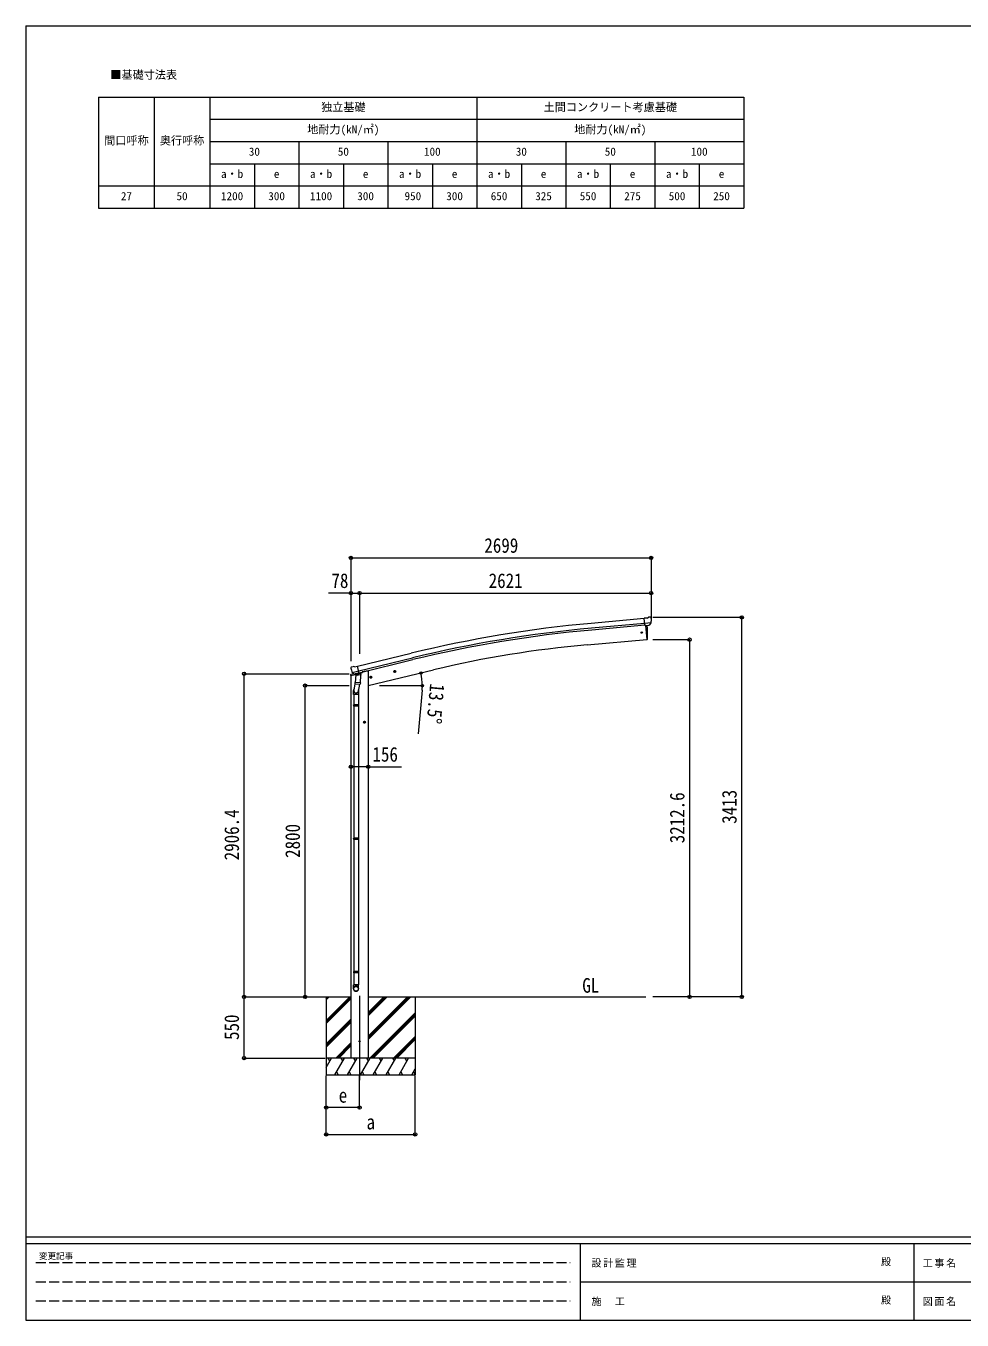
# Model space of a CAD drawing. Units: millimetres at full size, sheet at 1:30. Extents: x -8385 to 8479, y -5853 to 5787.
# Drawn here: x -8385 to 31, y -5853 to 5787 of the extents above; entities that cross this region are included whole.
import ezdxf
from ezdxf.enums import TextEntityAlignment as Align

# ---------------------------------------------------------------- set-up
doc = ezdxf.new("R2010")
doc.units = ezdxf.units.MM
doc.header["$LTSCALE"] = 30
doc.header["$PDMODE"] = 32
doc.header["$PDSIZE"] = 30
doc.linetypes.add('DASHED3', pattern=[4, 3, -1])
for name, color, linetype, lineweight in [('0-0_0', 7, 'Continuous', 9), ('0-1_本体', 4, 'Continuous', 9), ('0-2_部品', 7, 'Continuous', 9), ('0-8_PARTS2', 2, 'Continuous', 9), ('0-A_寸法', 6, 'Continuous', 9), ('F-0_240', 7, 'Continuous', 9)]:
    doc.layers.add(name, color=color, linetype=linetype, lineweight=lineweight)
doc.styles.add('ＭＳ ゴシック', font='')
doc.styles.get('ＭＳ ゴシック').set_extended_font_data('MS Gothic')

msp = doc.modelspace()

# ---------------------------------------------------------------- linework, layer by layer
at = {"layer": '0-0_0', "color": 6}
for p, q in [((-1950.22, -2945.47), (-1950.22, 467.53)), ((-2419.24, 267.13), (-2419.24, -2945.47))]:
    msp.add_line(p, q, dxfattribs=at)
at = {"layer": '0-0_0'}
for p, q in [((-6059.9, -2945.47), (-5463.57, -2945.47)), ((-5685.82, -2945.47), (-5685.82, -3645.47)), ((-5685.82, -3156.7), (-5474.59, -2945.47)), ((-5685.82, -2972.85), (-5658.43, -2945.47)), ((-5685.82, -2958.71), (-5672.58, -2945.47)), ((-5685.82, -3170.84), (-5463.57, -2948.59)), ((-5685.82, -3184.98), (-5463.57, -2962.74)), ((-5308.07, -3327.73), (-4925.8, -2945.47)), ((-5308.07, -3299.45), (-4954.09, -2945.47)), ((-5308.07, -3313.59), (-4939.94, -2945.47)), ((-5308.07, -3115.6), (-5137.93, -2945.47)), ((-5308.07, -3101.46), (-5152.08, -2945.47)), ((-5308.07, -3087.32), (-5166.22, -2945.47)), ((-5308.07, -2945.47), (-2813.34, -2945.47)), ((-4885.82, -2945.47), (-4885.82, -3645.47)), ((-5291.96, -3495.47), (-4885.82, -3089.33)), ((-5277.82, -3495.47), (-4885.82, -3103.48)), ((-5263.67, -3495.47), (-4885.82, -3117.62)), ((-5685.82, -3368.83), (-5463.57, -3146.58)), ((-5685.82, -3382.97), (-5463.57, -3160.73)), ((-5685.82, -3397.12), (-5463.57, -3174.87)), ((-5600.32, -3495.47), (-5463.57, -3358.71)), ((-5586.18, -3495.47), (-5463.57, -3372.86)), ((-5079.82, -3495.47), (-4885.82, -3301.46)), ((-5065.68, -3495.47), (-4885.82, -3315.61)), ((-5051.54, -3495.47), (-4885.82, -3329.75)), ((-5572.04, -3495.47), (-5463.57, -3387)), ((-4885.82, -3495.47), (-5685.82, -3495.47)), ((-5685.82, -3579.3), (-5637.41, -3495.47)), ((-5652.42, -3521.45), (-5667.42, -3495.47)), ((-5608.55, -3645.47), (-5521.95, -3495.47)), ((-5536.95, -3521.45), (-5551.95, -3495.47)), ((-5493.08, -3645.47), (-5406.48, -3495.47)), ((-5421.48, -3521.45), (-5436.48, -3495.47)), ((-5377.61, -3645.47), (-5291.01, -3495.47)), ((-5306.01, -3521.45), (-5321.01, -3495.47)), ((-5262.14, -3645.47), (-5175.54, -3495.47)), ((-5190.54, -3521.45), (-5205.54, -3495.47)), ((-5146.67, -3645.47), (-5060.07, -3495.47)), ((-5090.07, -3495.47), (-5075.07, -3521.45)), ((-5031.2, -3645.47), (-4944.6, -3495.47)), ((-4959.6, -3521.45), (-4974.6, -3495.47)), ((-4915.73, -3645.47), (-4885.82, -3593.66)), ((-5685.82, -3645.47), (-4885.82, -3645.47)), ((-5593.55, -3619.49), (-5578.55, -3645.47)), ((-5478.08, -3619.49), (-5463.08, -3645.47)), ((-5362.61, -3619.49), (-5347.61, -3645.47)), ((-5247.14, -3619.49), (-5232.14, -3645.47)), ((-5131.67, -3619.49), (-5116.67, -3645.47)), ((-5016.2, -3619.49), (-5001.2, -3645.47)), ((-4900.73, -3619.49), (-4885.73, -3645.47))]:
    msp.add_line(p, q, dxfattribs=at)
at = {"layer": '0-1_本体'}
for p, q in [((-2826.45, 456.93), (-3303.97, 413.73)), ((-2822.69, 413.93), (-3300.08, 370.74)), ((-2821.23, 397.16), (-3298.56, 353.98)), ((-2813.99, 394.77), (-2802.83, 267.17)), ((-3340.77, 220.11), (-2802.83, 267.17)), ((-5403.29, 28.12), (-4920.42, 145.6)), ((-5393.22, -13.85), (-4910.21, 103.62)), ((-5389.29, -30.23), (-4906.23, 87.26)), ((-5463.32, -55.18), (-5463.32, -3495.47)), ((-5307.82, -145.47), (-4722.14, -4.86)), ((-5307.82, -15.47), (-5307.82, -3495.47)), ((-5342.32, -484.97), (-5342.32, -464.97)), ((-5332.32, -474.97), (-5352.32, -474.97)), ((-5342.32, -467.47), (-5348.82, -471.22)), ((-5348.82, -471.22), (-5348.82, -478.73)), ((-5348.82, -478.73), (-5342.32, -482.48)), ((-5335.82, -471.22), (-5342.32, -467.47))]:
    msp.add_line(p, q, dxfattribs=at)
at = {"layer": '0-1_本体', "color": 6}
msp.add_line((-5307.57, -875.65), (-5463.57, -875.65), dxfattribs=at)
at = {"layer": '0-1_本体'}
for points in [[(-5307.82, -15.47), (-5327.82, -15.47), (-5361.32, -23.52)], [(-5342.32, -482.48), (-5335.82, -478.73), (-5335.82, -471.22)]]:
    msp.add_lwpolyline(points, dxfattribs=at)
for radius in [8.5, 7.7, 6.5]:
    msp.add_circle((-5342.32, -474.97), radius, dxfattribs=at)
for centre, radius, start, end in [((-2307.84, -10596.28), 11054.98, 95.16866, 103.66973), ((-2307.84, -10596.28), 11011.82, 95.16974, 103.66973), ((-2307.84, -10596.28), 10994.98, 95.16974, 103.66973), ((-2517.78, -9186.67), 9442.71, 95.00001, 103.5)]:
    msp.add_arc(centre, radius, start, end, dxfattribs=at)
at = {"layer": '0-2_部品', "lineweight": 18}
for p, q in [((-7731.36, 5147.62), (-1931.36, 5147.62)), ((-7731.36, 5147.62), (-7731.36, 4147.62)), ((-7231.36, 5147.62), (-7231.36, 4147.62)), ((-4331.36, 5147.62), (-4331.36, 4147.62)), ((-6731.36, 4947.62), (-1931.36, 4947.62)), ((-6731.36, 4747.62), (-1931.36, 4747.62)), ((-3531.36, 4747.62), (-3531.36, 4147.62)), ((-6731.36, 4547.62), (-1931.36, 4547.62)), ((-3131.36, 4547.62), (-3131.36, 4147.62)), ((-2331.36, 4547.62), (-2331.36, 4147.62))]:
    msp.add_line(p, q, dxfattribs=at)
at = {"layer": '0-2_部品'}
for p, q in [((-2800.07, 461.38), (-2788.35, 468.14)), ((-2773.45, 469.73), (-2787.12, 468.53)), ((-2764.32, 463.98), (-2769.8, 468.58)), ((-2800.07, 461.38), (-2826.64, 459.05)), ((-2820.98, 394.39), (-2826.64, 459.05)), ((-2763.78, 419.09), (-2822.69, 413.93)), ((-2811.02, 395.26), (-2820.98, 394.39)), ((-2814.01, 395), (-2802.85, 267.4)), ((-2777.42, 398.2), (-2785.12, 397.53)), ((-2775.03, 399.6), (-2764.09, 418.54)), ((-2763.25, 461.94), (-2763.14, 460.59)), ((-2802.85, 267.4), (-2800.79, 267.65)), ((-5465, 12.54), (-5464.73, 11.39)), ((-5460.78, 21.11), (-5464.64, 14.82)), ((-5457.69, 23.36), (-5444.5, 26.53)), ((-5429.95, 23.85), (-5443.21, 26.55)), ((-5429.95, 23.85), (-5404.01, 30.08)), ((-5466.13, -55.79), (-5423.42, -45.54)), ((-5466.13, -48.9), (-5466.13, -55.79)), ((-5437.62, -39.69), (-5463.83, -45.99)), ((-5450.95, -27.77), (-5393.44, -13.96)), ((-5434.1, -42.68), (-5450.47, -28.19)), ((-5422.5, -92.2), (-5438.42, -188.37)), ((-5431.39, -43.24), (-5423.87, -41.44)), ((-5430.55, -43.14), (-5429.02, -42.77)), ((-5429.02, -42.77), (-5392.32, -33.96)), ((-5427.18, -43), (-5427.23, -43.74)), ((-5426.48, -44.78), (-5400.66, -51.22)), ((-5419.56, -50.13), (-5424.23, -116.96)), ((-5373.87, -53.32), (-5419.56, -50.13)), ((-5417.78, -46.95), (-5418.01, -50.23)), ((-5398.27, -35.78), (-5399.29, -50.39)), ((-5392.32, -33.96), (-5390.79, -33.59)), ((-5389.23, -31.49), (-5388.29, -31.55)), ((-5388.29, -31.55), (-5374.98, -46.87)), ((-5384.3, -36.15), (-5365.41, -31.61)), ((-5378.55, -120.16), (-5373.87, -53.32)), ((-5374.98, -46.87), (-5375.42, -53.21)), ((-5361.57, -23.44), (-5361.57, -26.75)), ((-5293.26, -73.01), (-5273.81, -68.34)), ((-5288.7, -65.23), (-5290.83, -72.43)), ((-5281.4, -63.48), (-5288.7, -65.23)), ((-5281.2, -80.4), (-5285.87, -60.95)), ((-5276.23, -68.93), (-5281.4, -63.48)), ((-5278.36, -76.12), (-5276.23, -68.93)), ((-5079.33, -21.65), (-5059.89, -16.99)), ((-5074.78, -13.88), (-5076.91, -21.07)), ((-5067.48, -12.12), (-5074.78, -13.88)), ((-5067.28, -29.04), (-5071.94, -9.6)), ((-5062.31, -17.57), (-5067.48, -12.12)), ((-5064.44, -24.76), (-5062.31, -17.57)), ((-5440.57, -225.53), (-5440.57, -191.18)), ((-5394.57, -225.53), (-5440.57, -225.53)), ((-5438.57, -225.53), (-5438.57, -319.53)), ((-5425.09, -129.43), (-5424.22, -116.96)), ((-5424.7, -130.79), (-5424.7, -130.79)), ((-5378.55, -120.16), (-5424.23, -116.96)), ((-5423.25, -131.57), (-5381.55, -134.48)), ((-5386.98, -134.1), (-5397.71, -197.69)), ((-5396.57, -225.53), (-5396.57, -319.53)), ((-5394.57, -190.87), (-5394.57, -225.53)), ((-5378.56, -120.16), (-5379.45, -132.85)), ((-5440.57, -321.53), (-5439.57, -319.53)), ((-5394.57, -321.53), (-5440.57, -321.53)), ((-5394.57, -329.53), (-5440.57, -329.53)), ((-5395.57, -319.53), (-5439.57, -319.53)), ((-5395.57, -331.53), (-5439.57, -331.53)), ((-5438.57, -331.53), (-5438.57, -1517.72)), ((-5396.57, -331.53), (-5396.57, -1517.72)), ((-5394.57, -321.53), (-5395.57, -319.53)), ((-5394.57, -329.53), (-5395.57, -331.53)), ((-5394.57, -321.53), (-5394.57, -329.53)), ((-5342.07, -485.59), (-5342.07, -465.59)), ((-5332.07, -475.59), (-5352.07, -475.59)), ((-5342.07, -468.09), (-5348.57, -471.84)), ((-5348.57, -471.84), (-5348.57, -479.34)), ((-5348.57, -479.34), (-5342.07, -483.1)), ((-5335.57, -471.84), (-5342.07, -468.09)), ((-5440.57, -1519.72), (-5439.57, -1517.72)), ((-5394.57, -1519.72), (-5440.57, -1519.72)), ((-5394.57, -1527.72), (-5440.57, -1527.72)), ((-5395.57, -1517.72), (-5439.57, -1517.72)), ((-5395.57, -1529.72), (-5439.57, -1529.72)), ((-5438.57, -1529.72), (-5438.57, -2715.9)), ((-5396.57, -1529.72), (-5396.57, -2715.9)), ((-5394.57, -1519.72), (-5395.57, -1517.72)), ((-5394.57, -1527.72), (-5395.57, -1529.72)), ((-5394.57, -1519.72), (-5394.57, -1527.72)), ((-5440.57, -2717.9), (-5439.57, -2715.9)), ((-5394.57, -2717.9), (-5440.57, -2717.9)), ((-5394.57, -2725.9), (-5440.57, -2725.9)), ((-5395.57, -2715.9), (-5439.57, -2715.9)), ((-5395.57, -2727.9), (-5439.57, -2727.9)), ((-5438.57, -2727.9), (-5438.57, -2837.9)), ((-5396.57, -2727.9), (-5396.57, -2837.9)), ((-5394.57, -2717.9), (-5395.57, -2715.9)), ((-5394.57, -2725.9), (-5395.57, -2727.9)), ((-5394.57, -2717.9), (-5394.57, -2725.9)), ((-5440.57, -2872.05), (-5440.57, -2837.9)), ((-5394.57, -2837.9), (-5440.57, -2837.9)), ((-5394.57, -2872.05), (-5394.57, -2837.9))]:
    msp.add_line(p, q, dxfattribs=at)
at = {"layer": '0-2_部品', "lineweight": 18}
for points in [[(-6731.36, 5147.62), (-6731.36, 4947.62), (-6731.36, 4347.62), (-6731.36, 4147.62)], [(-1931.36, 5147.62), (-1931.36, 4547.62), (-1931.36, 4147.62)], [(-5931.36, 4747.62), (-5931.36, 4547.62), (-5931.36, 4147.62)], [(-5131.36, 4747.62), (-5131.36, 4547.62), (-5131.36, 4147.62)], [(-2731.36, 4747.62), (-2731.36, 4347.62), (-2731.36, 4147.62)], [(-6331.36, 4547.62), (-6331.36, 4347.62), (-6331.36, 4147.62)], [(-5531.36, 4547.62), (-5531.36, 4347.62), (-5531.36, 4147.62)], [(-4731.36, 4547.62), (-4731.36, 4347.62), (-4731.36, 4147.62)], [(-3931.36, 4547.62), (-3931.36, 4347.62), (-3931.36, 4147.62)], [(-7731.36, 4347.62), (-6731.36, 4347.62), (-1931.36, 4347.62)], [(-7731.36, 4147.62), (-7231.36, 4147.62), (-4331.36, 4147.62), (-2731.36, 4147.62), (-1931.36, 4147.62)]]:
    msp.add_lwpolyline(points, dxfattribs=at)
at = {"layer": '0-2_部品'}
for points in [[(-2811.02, 395.26), (-2810.75, 395.2), (-2785.38, 397.42), (-2785.12, 397.53)], [(-2763.7, 419.72), (-2763.99, 418.73), (-2764.09, 418.54)], [(-5398.59, -35.37), (-5388.86, -33.04), (-5404.01, 30.08)], [(-5451.22, -27.19), (-5450.63, -28.03), (-5450.47, -28.19)], [(-5398.59, -35.37), (-5398.82, -35.52), (-5423.59, -41.47), (-5423.87, -41.44)], [(-5290.83, -72.43), (-5285.66, -77.87), (-5278.36, -76.12)], [(-5076.91, -21.07), (-5071.74, -26.52), (-5064.44, -24.76)], [(-5440.57, -321.53), (-5440.57, -329.53), (-5439.57, -331.53)], [(-5342.07, -483.1), (-5335.57, -479.34), (-5335.57, -471.84)], [(-5440.57, -1519.72), (-5440.57, -1527.72), (-5439.57, -1529.72)], [(-5440.57, -2717.9), (-5440.57, -2725.9), (-5439.57, -2727.9)]]:
    msp.add_lwpolyline(points, dxfattribs=at)
for centre, radius in [((-2848.53, 330.66), 6.5), ((-5283.53, -70.68), 8.5), ((-5283.53, -70.68), 7.7), ((-5283.53, -70.68), 6.5), ((-5069.61, -19.32), 8.5), ((-5069.61, -19.32), 7.7), ((-5069.61, -19.32), 6.5), ((-5342.07, -475.59), 8.5), ((-5342.07, -475.59), 7.7), ((-5342.07, -475.59), 6.5)]:
    msp.add_circle(centre, radius, dxfattribs=at)
at = {"layer": '0-2_部品', "color": 4}
msp.add_circle((-5385.57, -3345.47), 4.5, dxfattribs=at)
at = {"layer": '0-2_部品'}
for centre, radius, start, end in [((-2786.85, 465.55), 3, 95, 120), ((-2773.01, 464.75), 5, 50.00648, 94.99352), ((-3696.61, 323.21), 900, 356.63919, 4.64986), ((-2964.76, 442.95), 202.4, 353.4085, 5), ((-2801.15, 270.63), 3, 277, 356.63919), ((-5267.92, 58.64), 202.4, 193.5, 205.09125), ((-5456.52, 18.5), 5, 103.5, 148.5), ((-5443.8, 23.61), 3, 78.5, 103.5), ((-5463.13, -48.9), 3, 103.5, 180), ((-5430.67, -42.65), 0.5, 248.23754, 283.5), ((-5427.68, -42.96), 0.5, 356, 103.5), ((-5426.24, -43.81), 1, 176, 256), ((-5400.31, -50.25), 1.03, 250.03897, 351.96569), ((-5397.67, -35.86), 0.604, 100.59842, 172.20595), ((-5390.9, -33.11), 0.5, 283.5, 318.76246), ((-5366.57, -26.75), 5, 283.5, 0), ((-5410.57, -191.18), 30, 177.45142, 180), ((-5423.15, -129.6), 1.95, 175.04017, 217.47766), ((-5423.11, -129.57), 2, 217.40962, 266), ((-5381.41, -132.49), 2, 266, 349.46843)]:
    msp.add_arc(centre, radius, start, end, dxfattribs=at)
for centre, major_axis, ratio, start_param, end_param in [((-2758.93, 465.98), (-15.35, 3.44), 0.101033, 5.97514262, 5.97537366), ((-2777.68, 401.2), (1.62, -2.54), 0.997631, 5.80419048, 5.89294842), ((-2777.75, 401.31), (-3.5, 2.17), 0.650902, 2.11455212, 2.18736272), ((-2777.63, 401.11), (1.62, -2.54), 0.997631, 5.96575902, 6.76218013), ((-2766.25, 461.68), (2.71, -1.31), 0.997474, 0.53665673, 1.32256522), ((-5462.08, 13.25), (-1.57, -2.57), 0.99628, 4.71238898, 5.49965061), ((-5432.11, -40.42), (-0.73, -2.92), 0.997631, 5.80419048, 6.60061159), ((-5432.05, -40.2), (2.63, 3.16), 0.650902, 4.09582259, 4.16863319), ((-5432.08, -40.32), (-0.73, -2.92), 0.997631, 0.39023689, 0.47899483), ((-5417.57, -190.87), (23, 0), 0.996195, 2.55602575, 6.56630284), ((-5417.57, -190.87), (21, 0), 0.996195, 2.93491471, 5.95123941), ((-5417.57, -2870.3), (-23, 0), 0.996195, 3.14159265, 6.28318531), ((-5417.57, -2872.05), (-23, 0), 0.996195, 3.14159265, 6.28318531), ((-5417.57, -2872.05), (0, -23.43), 0.981806, 4.71238898, 7.85398163)]:
    msp.add_ellipse(centre, major_axis=major_axis, ratio=ratio, start_param=start_param, end_param=end_param, dxfattribs=at)
msp.add_ellipse((-5417.57, -2872.05), major_axis=(21, 0), ratio=0.996195, dxfattribs=at)
at = {"layer": '0-8_PARTS2'}
msp.add_line((-5385.57, -2936.26), (-5385.57, -3695.47), dxfattribs=at)
at = {"layer": '0-A_寸法'}
for p, q in [((-5463.57, 1002.89), (-2764.57, 1002.89)), ((-2764.57, 1002.89), (-2764.57, 686.27)), ((-5463.57, 686.27), (-5463.57, 74.04)), ((-5463.57, 686.27), (-5385.57, 686.27)), ((-5385.57, 686.27), (-5385.57, 138.41)), ((-5385.57, 686.27), (-2764.57, 686.27)), ((-2764.57, 686.27), (-2764.57, 457.26)), ((-1950.22, 467.53), (-2748.06, 467.53)), ((-2419.24, 267.13), (-2748.06, 267.13)), ((-6424.14, -39.07), (-5479.06, -39.07)), ((-6424.14, -2945.47), (-6424.14, -39.07)), ((-5876.17, -145.47), (-5479.06, -145.47)), ((-5876.17, -2945.47), (-5876.17, -145.47)), ((-5207.07, -145.47), (-4820.21, -145.47)), ((-4823.07, -187.93), (-4857.43, -580.43)), ((-5307.57, -875.65), (-5007.57, -875.65)), ((-6424.14, -2945.47), (-5696.03, -2945.47)), ((-6424.14, -3495.47), (-6424.14, -2945.47)), ((-2419.24, -2945.47), (-2748.06, -2945.47)), ((-1950.22, -2945.47), (-2419.24, -2945.47)), ((-6424.14, -3495.47), (-5696.03, -3495.47)), ((-5685.82, -4181.84), (-5685.82, -3652.89)), ((-5685.82, -3941.86), (-5685.82, -3652.89)), ((-5385.57, -3941.86), (-5385.57, -3652.89)), ((-4885.82, -4181.84), (-4885.82, -3652.89)), ((-5385.57, -3941.86), (-5685.82, -3941.86)), ((-5685.82, -4181.84), (-4885.82, -4181.84))]:
    msp.add_line(p, q, dxfattribs=at)
msp.add_lwpolyline([(-5463.57, 1002.89), (-5463.57, 686.27), (-5663.57, 686.27)], dxfattribs=at)
for centre in [(-4834.66, -31.82), (-4821.21, -145.47)]:
    msp.add_circle(centre, 10.62, dxfattribs=at)
for start, end in [(0, 13.5), (354.99678, 0)]:
    msp.add_arc((-5308.07, -145.47), 486.86, start, end, dxfattribs=at)
for p in [(-5463.57, 1002.89), (-2764.57, 1002.89), (-5463.57, 686.27), (-5385.57, 686.27), (-2764.57, 686.27), (-1950.22, 467.53), (-2419.24, 267.13), (-6424.14, -39.07), (-5876.17, -145.47), (-5463.57, -875.65), (-5307.57, -875.65), (-6424.14, -2945.47), (-5876.17, -2945.47), (-2419.24, -2945.47), (-1950.22, -2945.47), (-6424.14, -3495.47), (-5685.82, -3941.86), (-5385.57, -3941.86), (-5685.82, -4181.84), (-4885.82, -4181.84)]:
    msp.add_point(p, dxfattribs=at)
at = {"layer": 'F-0_240', "color": 5}
for p, q in [((-8385.45, 5787.34), (-8385.45, -5852.66)), ((-8385.45, 5787.34), (8054.55, 5787.34)), ((-8385.45, -5102.66), (8054.55, -5102.66)), ((-8385.45, -5162.66), (5387.79, -5162.66)), ((-3402.21, -5162.66), (-3402.21, -5852.66)), ((-402.21, -5162.66), (-402.21, -5852.66)), ((-3402.21, -5507.66), (2747.79, -5507.66)), ((-8385.45, -5852.66), (8054.55, -5852.66))]:
    msp.add_line(p, q, dxfattribs=at)
at = {"layer": 'F-0_240', "color": 4, "linetype": 'DASHED3'}
for p, q in [((-8295.46, -5335.16), (-3492.21, -5335.16)), ((-8295.46, -5507.66), (-3492.21, -5507.66)), ((-8295.46, -5680.16), (-3492.21, -5680.16))]:
    msp.add_line(p, q, dxfattribs=at)

# ---------------------------------------------------------------- texts
at = {"layer": '0-0_0', "style": 'ＭＳ ゴシック', "width": 0.85}
msp.add_text('GL', height=132, dxfattribs=at).set_placement((-3383.37, -2947.91), align=Align.BOTTOM_LEFT)
at = {"layer": '0-2_部品', "style": 'ＭＳ ゴシック'}
for s, p in [('■基礎寸法表', (-7626.06, 5289.06)), ('独立基礎', (-5731.36, 4997.62)), ('土間コンクリート考慮基礎', (-3731.36, 4997.62)), ('地耐力(kN/㎡)', (-5856.36, 4797.62)), ('地耐力(kN/㎡)', (-3456.36, 4797.62)), ('間口呼称', (-7681.36, 4697.62)), ('奥行呼称', (-7181.36, 4697.62)), ('30', (-6381.36, 4597.62)), ('50', (-5581.36, 4597.62)), ('100', (-4806.36, 4597.62)), ('30', (-3981.36, 4597.62)), ('50', (-3181.36, 4597.62)), ('100', (-2406.36, 4597.62)), ('a・b', (-6631.36, 4397.62)), ('e', (-6156.36, 4397.62)), ('a・b', (-5831.36, 4397.62)), ('e', (-5356.36, 4397.62)), ('a・b', (-5031.36, 4397.62)), ('e', (-4556.36, 4397.62)), ('a・b', (-4231.36, 4397.62)), ('e', (-3756.36, 4397.62)), ('a・b', (-3431.36, 4397.62)), ('e', (-2956.36, 4397.62)), ('a・b', (-2631.36, 4397.62)), ('e', (-2156.36, 4397.62)), ('27', (-7531.36, 4197.62)), ('50', (-7031.36, 4197.62)), ('1200', (-6631.36, 4197.62)), ('300', (-6206.36, 4197.62)), ('1100', (-5831.36, 4197.62)), ('300', (-5406.36, 4197.62)), ('950', (-4981.36, 4197.62)), ('300', (-4606.36, 4197.62)), ('650', (-4206.36, 4197.62)), ('325', (-3806.36, 4197.62)), ('550', (-3406.36, 4197.62)), ('275', (-3006.36, 4197.62)), ('500', (-2606.36, 4197.62)), ('250', (-2206.36, 4197.62))]:
    msp.add_text(s, height=73.31, dxfattribs=at).set_placement(p, align=Align.BOTTOM_LEFT)
at = {"layer": '0-A_寸法', "color": 7, "style": 'ＭＳ ゴシック', "width": 0.85}
for s, p in [('2699', (-4264.07, 1008.89)), ('78', (-5638.57, 692.27)), ('2621', (-4225.07, 692.27)), ('156', (-5270.07, -869.65)), ('e', (-5573.32, -3936.86)), ('a', (-5323.32, -4176.84))]:
    msp.add_text(s, height=132, dxfattribs=at).set_placement(p, align=Align.BOTTOM_LEFT)
for s, rotation, p in [('13.5°', 264.997, (-4790.81, -120.49)), ('3212.6', 90, (-2425.24, -1564.17)), ('3413', 90, (-1956.22, -1388.97)), ('2906.4', 90, (-6430.14, -1717.27)), ('2800', 90, (-5882.17, -1695.47)), ('550', 90, (-6430.14, -3332.97))]:
    msp.add_text(s, height=132, rotation=rotation, dxfattribs=at).set_placement(p, align=Align.BOTTOM_LEFT)
at = {"layer": 'F-0_240', "style": 'ＭＳ ゴシック'}
for s, height, p in [('変更記事', 54.99, (-8268.23, -5320.16)), ('殿', 65.98, (-697.92, -5380.16)), ('殿', 65.98, (-697.92, -5725.16))]:
    msp.add_text(s, height=height, dxfattribs=at).set_placement(p, align=Align.BOTTOM_LEFT)
at = {"layer": 'F-0_240', "char_height": 65.98, "attachment_point": 7, "style": 'ＭＳ ゴシック'}
for s, insert in [('\\T1.17;設計監理', (-3300.89, -5380.16)), ('\\T1.17;工事名', (-323.11, -5380.16)), ('\\T1.17;施\u3000工', (-3300.89, -5725.16)), ('\\T1.17;図面名', (-323.11, -5725.16))]:
    msp.add_mtext(s, dxfattribs=dict(at, insert=insert))

doc.saveas('drawing.dxf')
